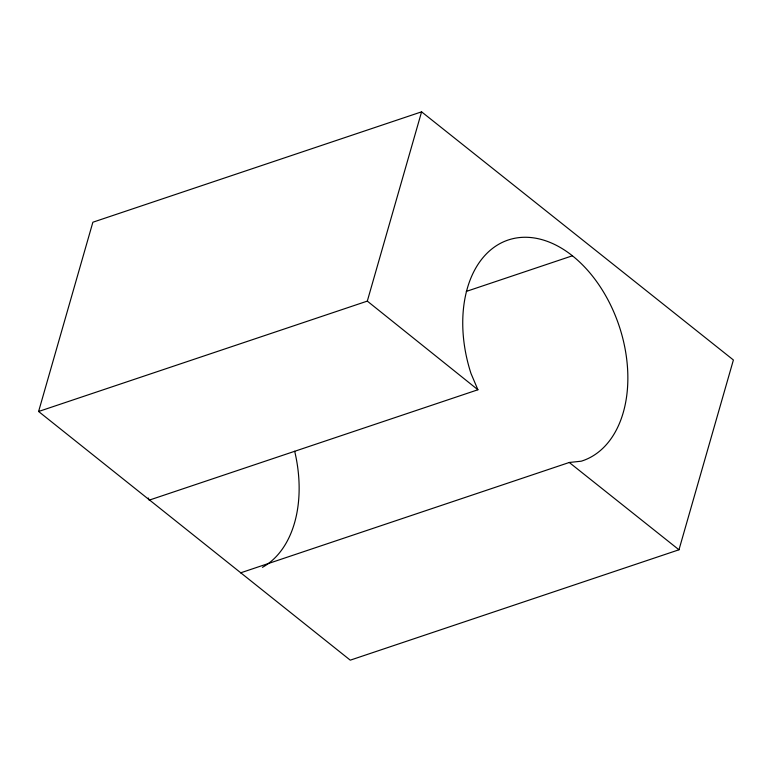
<?xml version="1.0" encoding="UTF-8"?>
<svg xmlns="http://www.w3.org/2000/svg" width="772" height="772" viewBox="0 0 772 772"><rect width="100%" height="100%" fill="white"/><g stroke="black" fill="none" stroke-linecap="round" stroke-linejoin="round"><path stroke-width="1.16" d="M38.6 411.495L92.872 222.22L421.589 111.834L733.4 359.984L678.974 549.78L350.266 660.166L38.6 411.495L367.308 301.109L421.589 111.834M466.288 291.42L572.438 255.773M240.555 572.863L569.273 462.476L581.229 461.202A116.475 77.789 71.4 0 0 619.607 327.357A116.475 77.789 71.4 0 0 509.366 239.629A116.475 77.789 71.4 0 0 470.988 373.465L477.907 389.763L149.189 500.15L148.272 497.979M569.273 462.476L678.974 549.78M367.308 301.109L477.907 389.763M294.682 451.253A116.475 77.789 71.4 0 1 262.441 567.333"/></g></svg>
